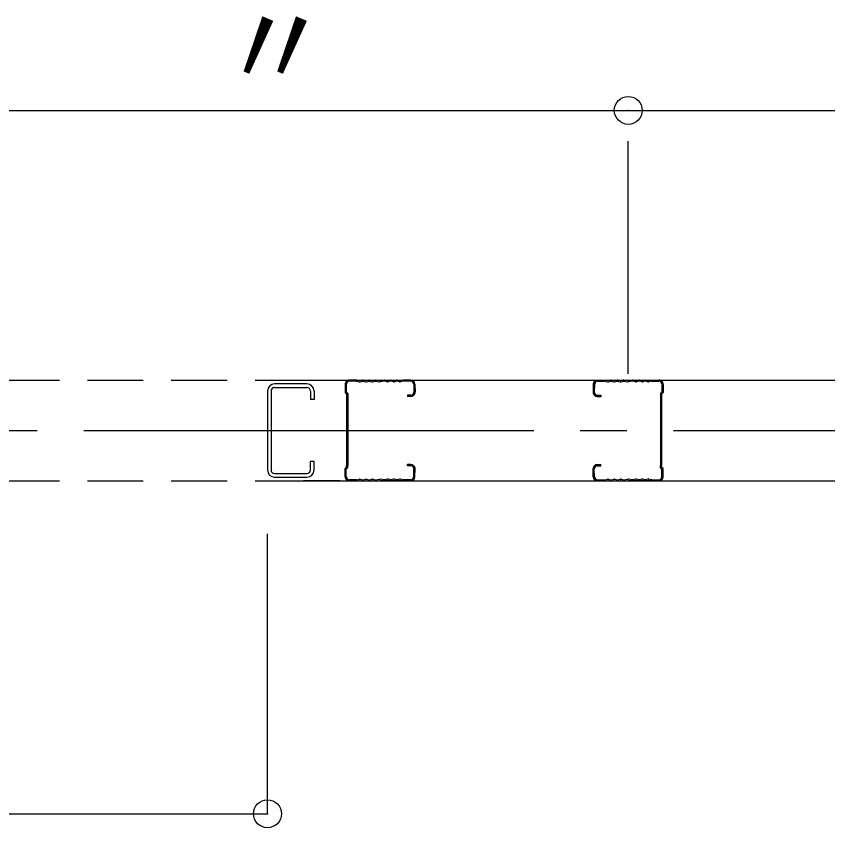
# Model space of a CAD drawing. Units: millimetres, scale not verified, with parts at other scales. Extents: x -4126 to 4124, y -2920 to 2852.
# Drawn here: x -1689 to -1166, y -1441 to -918 of the extents above; entities that cross this region are included whole.
import ezdxf
from ezdxf.enums import TextEntityAlignment as Align

# ---------------------------------------------------------------- set-up
doc = ezdxf.new("R2010")
doc.units = ezdxf.units.MM
doc.header["$LTSCALE"] = 30
doc.header["$PDMODE"] = 32
doc.header["$PDSIZE"] = 18
for name, pattern in [('CHAIN1', [8, 5, -1, 1, -1]), ('DASHED1', [1.8, 1.2, -0.6]), ('DOUBLE_CHAIN1', [8.8, 5, -1, 0.6, -0.6, 0.6, -1])]:
    doc.linetypes.add(name, pattern=pattern)
for name, color, linetype in [('1-0_中心線', 4, 'CHAIN1'), ('1-1_中線', 7, 'Continuous'), ('1-3_太線２', 3, 'Continuous'), ('1-5_寸法', 4, 'Continuous'), ('1-8_隠線', 4, 'DOUBLE_CHAIN1'), ('2-5_寸法', 4, 'Continuous')]:
    doc.layers.add(name, color=color, linetype=linetype)
doc.styles.add('ＭＳ ゴシック', font='')
doc.styles.get('ＭＳ ゴシック').set_extended_font_data('MS Gothic')

msp = doc.modelspace()

# ---------------------------------------------------------------- linework, layer by layer
at = {"layer": '1-0_中心線'}
msp.add_lwpolyline([(-3805.15, -1184.71), (-1505.23, -1184.71), (-642.82, -1184.71)], dxfattribs=at)
at = {"layer": '1-1_中線', "linetype": 'DASHED1'}
for p, q in [((-2506.83, -1152.21), (-1506.83, -1152.21)), ((-2506.83, -1217.21), (-1506.83, -1217.21))]:
    msp.add_line(p, q, dxfattribs=at)
at = {"layer": '1-1_中線'}
for p, q in [((-1506.83, -1152.21), (-729.48, -1152.21)), ((-1506.83, -1217.21), (-729.48, -1217.21))]:
    msp.add_line(p, q, dxfattribs=at)
at = {"layer": '1-3_太線２'}
for p, q in [((-1503.63, -1152.21), (-1480.03, -1152.21)), ((-1476.83, -1154.97), (-1476.83, -1160.21)), ((-1469.34, -1152.21), (-1474.07, -1152.21)), ((-1469.4, -1153.01), (-1474.07, -1153.01)), ((-1469.4, -1153.01), (-1467.64, -1153.28)), ((-1469.34, -1152.21), (-1467.51, -1152.49)), ((-1467.15, -1152.49), (-1465.52, -1152.22)), ((-1467.02, -1153.28), (-1465.39, -1153.01)), ((-1465.28, -1153.01), (-1463.65, -1153.28)), ((-1465.15, -1152.22), (-1463.52, -1152.49)), ((-1463.15, -1152.49), (-1461.52, -1152.23)), ((-1463.02, -1153.28), (-1461.39, -1153.02)), ((-1461.28, -1153.02), (-1459.65, -1153.29)), ((-1461.15, -1152.23), (-1459.52, -1152.5)), ((-1459.15, -1152.5), (-1457.52, -1152.23)), ((-1459.02, -1153.29), (-1457.39, -1153.02)), ((-1457.3, -1153.01), (-1454.54, -1153.3)), ((-1457.21, -1152.22), (-1454.45, -1152.51)), ((-1451.45, -1152.22), (-1454.21, -1152.51)), ((-1451.37, -1153.02), (-1454.13, -1153.3)), ((-1449.65, -1153.29), (-1451.28, -1153.02)), ((-1449.52, -1152.5), (-1451.15, -1152.23)), ((-1447.52, -1152.23), (-1449.15, -1152.5)), ((-1447.39, -1153.02), (-1449.02, -1153.29)), ((-1445.65, -1153.29), (-1447.28, -1153.02)), ((-1445.52, -1152.5), (-1447.15, -1152.23)), ((-1443.52, -1152.23), (-1445.15, -1152.5)), ((-1443.39, -1153.02), (-1445.02, -1153.29)), ((-1441.65, -1153.29), (-1443.28, -1153.02)), ((-1441.52, -1152.5), (-1443.15, -1152.23)), ((-1439.33, -1152.22), (-1441.16, -1152.5)), ((-1439.21, -1153.01), (-1441.03, -1153.29)), ((-1434.47, -1152.22), (-1439.33, -1152.22)), ((-1434.47, -1153.02), (-1439.33, -1153.02)), ((-1432.57, -1154.88), (-1432.46, -1159.98)), ((-1431.77, -1154.86), (-1431.66, -1159.96)), ((-1316.89, -1154.86), (-1317.01, -1159.96)), ((-1316.09, -1154.88), (-1316.21, -1159.98)), ((-1314.19, -1152.22), (-1309.33, -1152.22)), ((-1314.19, -1153.02), (-1309.33, -1153.02)), ((-1309.46, -1153.01), (-1307.63, -1153.29)), ((-1309.33, -1152.22), (-1307.51, -1152.5)), ((-1307.14, -1152.5), (-1305.52, -1152.23)), ((-1307.01, -1153.29), (-1305.39, -1153.02)), ((-1305.27, -1153.02), (-1303.65, -1153.29)), ((-1305.14, -1152.23), (-1303.52, -1152.5)), ((-1303.14, -1152.5), (-1301.52, -1152.23)), ((-1303.01, -1153.29), (-1301.39, -1153.02)), ((-1301.27, -1153.02), (-1299.65, -1153.29)), ((-1301.14, -1152.23), (-1299.52, -1152.5)), ((-1299.14, -1152.5), (-1297.52, -1152.23)), ((-1299.01, -1153.29), (-1297.39, -1153.02)), ((-1297.29, -1153.02), (-1294.53, -1153.3)), ((-1297.21, -1152.22), (-1294.45, -1152.51)), ((-1291.45, -1152.22), (-1294.21, -1152.51)), ((-1291.37, -1153.01), (-1294.13, -1153.3)), ((-1289.65, -1153.29), (-1291.27, -1153.02)), ((-1289.52, -1152.5), (-1291.14, -1152.23)), ((-1287.52, -1152.23), (-1289.14, -1152.5)), ((-1287.39, -1153.02), (-1289.01, -1153.29)), ((-1285.65, -1153.28), (-1287.27, -1153.02)), ((-1285.52, -1152.49), (-1287.14, -1152.23)), ((-1283.52, -1152.22), (-1285.14, -1152.49)), ((-1283.39, -1153.01), (-1285.01, -1153.28)), ((-1281.65, -1153.28), (-1283.27, -1153.01)), ((-1281.52, -1152.49), (-1283.14, -1152.22)), ((-1279.33, -1152.21), (-1281.15, -1152.49)), ((-1279.26, -1153.01), (-1281.03, -1153.28)), ((-1279.33, -1152.21), (-1274.59, -1152.21)), ((-1279.26, -1153.01), (-1274.59, -1153.01)), ((-1271.83, -1154.97), (-1271.83, -1160.21)), ((-1476.83, -1160.21), (-1475.83, -1161.21)), ((-1475.03, -1160.87), (-1475.03, -1207.21)), ((-1273.63, -1160.87), (-1273.63, -1207.21)), ((-1271.83, -1160.21), (-1272.83, -1161.21)), ((-1475.83, -1161.21), (-1475.83, -1207.21)), ((-1434.36, -1161.92), (-1436.59, -1161.92)), ((-1436.59, -1161.92), (-1436.59, -1162.72)), ((-1434.36, -1162.72), (-1436.59, -1162.72)), ((-1314.31, -1161.92), (-1312.07, -1161.92)), ((-1314.31, -1162.72), (-1312.07, -1162.72)), ((-1312.07, -1161.92), (-1312.07, -1162.72)), ((-1272.83, -1161.21), (-1272.83, -1207.21)), ((-1475.83, -1208.21), (-1475.83, -1207.21)), ((-1475.03, -1208.54), (-1475.03, -1207.21)), ((-1434.36, -1206.69), (-1436.59, -1206.69)), ((-1436.59, -1207.49), (-1436.59, -1206.69)), ((-1434.36, -1207.49), (-1436.59, -1207.49)), ((-1314.31, -1206.69), (-1312.07, -1206.69)), ((-1314.31, -1207.49), (-1312.07, -1207.49)), ((-1312.07, -1207.49), (-1312.07, -1206.69)), ((-1273.63, -1208.54), (-1273.63, -1207.21)), ((-1272.83, -1208.21), (-1272.83, -1207.21)), ((-1476.83, -1209.21), (-1475.83, -1208.21)), ((-1476.83, -1214.44), (-1476.83, -1209.21)), ((-1432.57, -1214.53), (-1432.46, -1209.43)), ((-1431.77, -1214.55), (-1431.66, -1209.45)), ((-1316.89, -1214.55), (-1317.01, -1209.45)), ((-1316.09, -1214.53), (-1316.21, -1209.43)), ((-1271.83, -1209.21), (-1272.83, -1208.21)), ((-1271.83, -1214.44), (-1271.83, -1209.21)), ((-1480.03, -1217.21), (-1503.63, -1217.21)), ((-1469.4, -1216.4), (-1474.07, -1216.4)), ((-1469.34, -1217.2), (-1474.07, -1217.2)), ((-1469.4, -1216.4), (-1467.64, -1216.13)), ((-1469.34, -1217.2), (-1467.51, -1216.92)), ((-1467.15, -1216.92), (-1465.52, -1217.19)), ((-1467.02, -1216.13), (-1465.39, -1216.4)), ((-1465.28, -1216.4), (-1463.65, -1216.13)), ((-1465.15, -1217.19), (-1463.52, -1216.92)), ((-1463.15, -1216.92), (-1461.52, -1217.18)), ((-1463.02, -1216.13), (-1461.39, -1216.4)), ((-1461.28, -1216.4), (-1459.65, -1216.13)), ((-1461.15, -1217.18), (-1459.52, -1216.91)), ((-1459.15, -1216.91), (-1457.52, -1217.18)), ((-1459.02, -1216.13), (-1457.39, -1216.39)), ((-1457.3, -1216.4), (-1454.54, -1216.11)), ((-1457.21, -1217.19), (-1454.45, -1216.9)), ((-1451.45, -1217.19), (-1454.21, -1216.9)), ((-1451.37, -1216.39), (-1454.13, -1216.11)), ((-1449.65, -1216.12), (-1451.28, -1216.39)), ((-1449.52, -1216.91), (-1451.15, -1217.18)), ((-1447.52, -1217.18), (-1449.15, -1216.91)), ((-1447.39, -1216.39), (-1449.02, -1216.12)), ((-1445.65, -1216.12), (-1447.28, -1216.39)), ((-1445.52, -1216.91), (-1447.15, -1217.18)), ((-1443.52, -1217.18), (-1445.15, -1216.91)), ((-1443.39, -1216.39), (-1445.02, -1216.12)), ((-1441.65, -1216.12), (-1443.28, -1216.39)), ((-1441.52, -1216.91), (-1443.15, -1217.18)), ((-1439.33, -1217.19), (-1441.16, -1216.91)), ((-1439.21, -1216.4), (-1441.03, -1216.12)), ((-1434.47, -1216.39), (-1439.33, -1216.39)), ((-1434.47, -1217.19), (-1439.33, -1217.19)), ((-1314.19, -1216.39), (-1309.33, -1216.39)), ((-1314.19, -1217.19), (-1309.33, -1217.19)), ((-1309.46, -1216.4), (-1307.63, -1216.12)), ((-1309.33, -1217.19), (-1307.51, -1216.91)), ((-1307.14, -1216.91), (-1305.52, -1217.18)), ((-1307.01, -1216.12), (-1305.39, -1216.39)), ((-1305.27, -1216.39), (-1303.65, -1216.12)), ((-1305.14, -1217.18), (-1303.52, -1216.91)), ((-1303.14, -1216.91), (-1301.52, -1217.18)), ((-1303.01, -1216.12), (-1301.39, -1216.39)), ((-1301.27, -1216.39), (-1299.65, -1216.12)), ((-1301.14, -1217.18), (-1299.52, -1216.91)), ((-1299.14, -1216.91), (-1297.52, -1217.18)), ((-1299.01, -1216.12), (-1297.39, -1216.39)), ((-1297.29, -1216.39), (-1294.53, -1216.11)), ((-1297.21, -1217.19), (-1294.45, -1216.9)), ((-1291.45, -1217.19), (-1294.21, -1216.9)), ((-1291.37, -1216.4), (-1294.13, -1216.11)), ((-1289.65, -1216.13), (-1291.27, -1216.39)), ((-1289.52, -1216.91), (-1291.14, -1217.18)), ((-1287.52, -1217.18), (-1289.14, -1216.91)), ((-1287.39, -1216.4), (-1289.01, -1216.13)), ((-1285.65, -1216.13), (-1287.27, -1216.4)), ((-1285.52, -1216.92), (-1287.14, -1217.18)), ((-1283.52, -1217.19), (-1285.14, -1216.92)), ((-1283.39, -1216.4), (-1285.01, -1216.13)), ((-1281.65, -1216.13), (-1283.27, -1216.4)), ((-1281.52, -1216.92), (-1283.14, -1217.19)), ((-1279.33, -1217.2), (-1281.15, -1216.92)), ((-1279.26, -1216.4), (-1281.03, -1216.13)), ((-1279.33, -1217.2), (-1274.59, -1217.2)), ((-1279.26, -1216.4), (-1274.59, -1216.4))]:
    msp.add_line(p, q, dxfattribs=at)
for points in [[(-1476.03, -1154.97), (-1476.03, -1159.87), (-1475.03, -1160.87)], [(-1272.63, -1154.97), (-1272.63, -1159.87), (-1273.63, -1160.87)], [(-1476.03, -1214.44), (-1476.03, -1209.54), (-1475.03, -1208.54)], [(-1272.63, -1214.44), (-1272.63, -1209.54), (-1273.63, -1208.54)]]:
    msp.add_lwpolyline(points, dxfattribs=at)
for centre, radius, start, end in [((-1474.07, -1154.91), 2.7, 89.98, 181.3), ((-1474.07, -1154.91), 1.9, 89.98, 181.3), ((-1467.33, -1151.36), 1.95, 261.0643, 269.98), ((-1467.33, -1151.36), 1.15, 261.0643, 269.98), ((-1467.33, -1151.36), 1.15, 269.98, 279.3871), ((-1467.33, -1151.36), 1.95, 269.98, 279.3871), ((-1465.33, -1153.36), 1.15, 89.98, 99.3871), ((-1465.33, -1153.36), 0.35, 89.98, 99.3871), ((-1465.33, -1153.36), 1.15, 80.5729, 89.98), ((-1465.33, -1153.36), 0.35, 80.5729, 89.98), ((-1463.33, -1151.36), 1.95, 260.5729, 269.98), ((-1463.33, -1151.36), 1.15, 260.5729, 269.98), ((-1463.33, -1151.36), 1.15, 269.98, 279.3871), ((-1463.33, -1151.36), 1.95, 269.98, 279.3871), ((-1461.33, -1153.36), 1.15, 89.98, 99.3871), ((-1461.33, -1153.36), 0.35, 89.98, 99.3871), ((-1461.33, -1153.36), 1.15, 80.5729, 89.98), ((-1461.33, -1153.36), 0.35, 80.5729, 89.98), ((-1459.33, -1151.36), 1.95, 260.5729, 269.98), ((-1459.33, -1151.36), 1.15, 260.5729, 269.98), ((-1459.33, -1151.36), 1.15, 269.98, 279.3871), ((-1459.33, -1151.36), 1.95, 269.98, 279.3871), ((-1457.33, -1153.36), 1.15, 89.98, 99.3871), ((-1457.33, -1153.36), 0.35, 89.98, 99.3871), ((-1457.33, -1153.36), 1.15, 80.5729, 89.98), ((-1457.33, -1153.36), 0.35, 80.5729, 89.98), ((-1454.33, -1151.36), 1.95, 264.0343, 269.98), ((-1454.33, -1151.36), 1.15, 264.0343, 269.98), ((-1454.33, -1151.36), 1.15, 269.98, 275.9257), ((-1454.33, -1151.36), 1.95, 269.98, 275.9257), ((-1451.33, -1153.36), 1.15, 89.98, 99.3871), ((-1451.33, -1153.36), 0.35, 89.98, 99.3871), ((-1451.33, -1153.36), 1.15, 80.5729, 89.98), ((-1451.33, -1153.36), 0.35, 80.5729, 89.98), ((-1449.33, -1151.36), 1.95, 260.5729, 269.98), ((-1449.33, -1151.36), 1.15, 260.5729, 269.98), ((-1449.33, -1151.36), 1.15, 269.98, 279.3871), ((-1449.33, -1151.36), 1.95, 269.98, 279.3871), ((-1447.33, -1153.37), 1.15, 89.98, 99.3871), ((-1447.33, -1153.37), 0.35, 89.98, 99.3871), ((-1447.33, -1153.37), 1.15, 80.5729, 89.98), ((-1447.33, -1153.37), 0.35, 80.5729, 89.98), ((-1445.33, -1151.37), 1.95, 260.5729, 269.98), ((-1445.33, -1151.37), 1.15, 260.5729, 269.98), ((-1445.33, -1151.37), 1.15, 269.98, 279.3871), ((-1445.33, -1151.37), 1.95, 269.98, 279.3871), ((-1443.33, -1153.37), 1.15, 89.98, 99.3871), ((-1443.33, -1153.37), 0.35, 89.98, 99.3871), ((-1443.33, -1153.37), 1.15, 80.5729, 89.98), ((-1443.33, -1153.37), 0.35, 80.5729, 89.98), ((-1441.33, -1151.37), 1.95, 260.5729, 269.98), ((-1441.33, -1151.37), 1.15, 260.5729, 269.98), ((-1441.33, -1151.37), 1.15, 269.98, 278.8957), ((-1441.33, -1151.37), 1.95, 269.98, 278.8957), ((-1434.47, -1154.92), 2.7, 1.3, 89.98), ((-1434.47, -1154.92), 1.9, 1.3, 89.98), ((-1314.19, -1154.92), 2.7, 90.02, 178.7), ((-1314.19, -1154.92), 1.9, 90.02, 178.7), ((-1307.33, -1151.37), 1.95, 261.1043, 270.02), ((-1307.33, -1151.37), 1.15, 261.1043, 270.02), ((-1307.33, -1151.37), 1.15, 270.02, 279.4271), ((-1307.33, -1151.37), 1.95, 270.02, 279.4271), ((-1305.33, -1153.37), 1.15, 90.02, 99.4271), ((-1305.33, -1153.37), 0.35, 90.02, 99.4271), ((-1305.33, -1153.37), 1.15, 80.6129, 90.02), ((-1305.33, -1153.37), 0.35, 80.6129, 90.02), ((-1303.33, -1151.37), 1.95, 260.6129, 270.02), ((-1303.33, -1151.37), 1.15, 260.6129, 270.02), ((-1303.33, -1151.37), 1.15, 270.02, 279.4271), ((-1303.33, -1151.37), 1.95, 270.02, 279.4271), ((-1301.33, -1153.37), 1.15, 90.02, 99.4271), ((-1301.33, -1153.37), 0.35, 90.02, 99.4271), ((-1301.33, -1153.37), 1.15, 80.6129, 90.02), ((-1301.33, -1153.37), 0.35, 80.6129, 90.02), ((-1299.33, -1151.36), 1.95, 260.6129, 270.02), ((-1299.33, -1151.36), 1.15, 260.6129, 270.02), ((-1299.33, -1151.36), 1.15, 270.02, 279.4271), ((-1299.33, -1151.36), 1.95, 270.02, 279.4271), ((-1297.33, -1153.36), 1.15, 90.02, 99.4271), ((-1297.33, -1153.36), 0.35, 90.02, 99.4271), ((-1297.33, -1153.36), 1.15, 80.6129, 90.02), ((-1297.33, -1153.36), 0.35, 80.6129, 90.02), ((-1294.33, -1151.36), 1.95, 264.0743, 270.02), ((-1294.33, -1151.36), 1.15, 264.0743, 270.02), ((-1294.33, -1151.36), 1.15, 270.02, 275.9657), ((-1294.33, -1151.36), 1.95, 270.02, 275.9657), ((-1291.33, -1153.36), 1.15, 90.02, 99.4271), ((-1291.33, -1153.36), 0.35, 90.02, 99.4271), ((-1291.33, -1153.36), 1.15, 80.6129, 90.02), ((-1291.33, -1153.36), 0.35, 80.6129, 90.02), ((-1289.33, -1151.36), 1.95, 260.6129, 270.02), ((-1289.33, -1151.36), 1.15, 260.6129, 270.02), ((-1289.33, -1151.36), 1.15, 270.02, 279.4271), ((-1289.33, -1151.36), 1.95, 270.02, 279.4271), ((-1287.33, -1153.36), 1.15, 90.02, 99.4271), ((-1287.33, -1153.36), 0.35, 90.02, 99.4271), ((-1287.33, -1153.36), 1.15, 80.6129, 90.02), ((-1287.33, -1153.36), 0.35, 80.6129, 90.02), ((-1285.33, -1151.36), 1.95, 260.6129, 270.02), ((-1285.33, -1151.36), 1.15, 260.6129, 270.02), ((-1285.33, -1151.36), 1.15, 270.02, 279.4271), ((-1285.33, -1151.36), 1.95, 270.02, 279.4271), ((-1283.33, -1153.36), 1.15, 90.02, 99.4271), ((-1283.33, -1153.36), 0.35, 90.02, 99.4271), ((-1283.33, -1153.36), 1.15, 80.6129, 90.02), ((-1283.33, -1153.36), 0.35, 80.6129, 90.02), ((-1281.33, -1151.36), 1.95, 260.6129, 270.02), ((-1281.33, -1151.36), 1.15, 260.6129, 270.02), ((-1281.33, -1151.36), 1.15, 270.02, 278.9357), ((-1281.33, -1151.36), 1.95, 270.02, 278.9357), ((-1274.59, -1154.91), 2.7, 358.7, 90.02), ((-1274.59, -1154.91), 1.9, 358.7, 90.02), ((-1434.36, -1160.02), 2.7, 269.98, 1.3), ((-1434.36, -1160.02), 1.9, 269.98, 1.3), ((-1314.31, -1160.02), 2.7, 178.7, 270.02), ((-1314.31, -1160.02), 1.9, 178.7, 270.02), ((-1434.36, -1209.39), 2.7, 358.7, 90.02), ((-1434.36, -1209.39), 1.9, 358.7, 90.02), ((-1314.31, -1209.39), 2.7, 89.98, 181.3), ((-1314.31, -1209.39), 1.9, 89.98, 181.3), ((-1474.07, -1214.5), 2.7, 178.7, 270.02), ((-1474.07, -1214.5), 1.9, 178.7, 270.02), ((-1467.33, -1218.05), 1.95, 90.02, 98.9357), ((-1467.33, -1218.05), 1.15, 90.02, 98.9357), ((-1467.33, -1218.05), 1.95, 80.6129, 90.02), ((-1467.33, -1218.05), 1.15, 80.6129, 90.02), ((-1465.33, -1216.05), 1.15, 260.6129, 270.02), ((-1465.33, -1216.05), 0.35, 260.6129, 270.02), ((-1465.33, -1216.05), 0.35, 270.02, 279.4271), ((-1465.33, -1216.05), 1.15, 270.02, 279.4271), ((-1463.33, -1218.05), 1.95, 90.02, 99.4271), ((-1463.33, -1218.05), 1.15, 90.02, 99.4271), ((-1463.33, -1218.05), 1.95, 80.6129, 90.02), ((-1463.33, -1218.05), 1.15, 80.6129, 90.02), ((-1461.33, -1216.05), 1.15, 260.6129, 270.02), ((-1461.33, -1216.05), 0.35, 260.6129, 270.02), ((-1461.33, -1216.05), 0.35, 270.02, 279.4271), ((-1461.33, -1216.05), 1.15, 270.02, 279.4271), ((-1459.33, -1218.05), 1.95, 90.02, 99.4271), ((-1459.33, -1218.05), 1.15, 90.02, 99.4271), ((-1459.33, -1218.05), 1.95, 80.6129, 90.02), ((-1459.33, -1218.05), 1.15, 80.6129, 90.02), ((-1457.33, -1216.05), 1.15, 260.6129, 270.02), ((-1457.33, -1216.05), 0.35, 260.6129, 270.02), ((-1457.33, -1216.05), 0.35, 270.02, 279.4271), ((-1457.33, -1216.05), 1.15, 270.02, 279.4271), ((-1454.33, -1218.05), 1.95, 90.02, 95.9657), ((-1454.33, -1218.05), 1.15, 90.02, 95.9657), ((-1454.33, -1218.05), 1.95, 84.0743, 90.02), ((-1454.33, -1218.05), 1.15, 84.0743, 90.02), ((-1451.33, -1216.05), 1.15, 260.6129, 270.02), ((-1451.33, -1216.05), 0.35, 260.6129, 270.02), ((-1451.33, -1216.05), 0.35, 270.02, 279.4271), ((-1451.33, -1216.05), 1.15, 270.02, 279.4271), ((-1449.33, -1218.05), 1.95, 90.02, 99.4271), ((-1449.33, -1218.05), 1.15, 90.02, 99.4271), ((-1449.33, -1218.05), 1.95, 80.6129, 90.02), ((-1449.33, -1218.05), 1.15, 80.6129, 90.02), ((-1447.33, -1216.04), 1.15, 260.6129, 270.02), ((-1447.33, -1216.04), 0.35, 260.6129, 270.02), ((-1447.33, -1216.04), 0.35, 270.02, 279.4271), ((-1447.33, -1216.04), 1.15, 270.02, 279.4271), ((-1445.33, -1218.04), 1.95, 90.02, 99.4271), ((-1445.33, -1218.04), 1.15, 90.02, 99.4271), ((-1445.33, -1218.04), 1.95, 80.6129, 90.02), ((-1445.33, -1218.04), 1.15, 80.6129, 90.02), ((-1443.33, -1216.04), 1.15, 260.6129, 270.02), ((-1443.33, -1216.04), 0.35, 260.6129, 270.02), ((-1443.33, -1216.04), 0.35, 270.02, 279.4271), ((-1443.33, -1216.04), 1.15, 270.02, 279.4271), ((-1441.33, -1218.04), 1.95, 90.02, 99.4271), ((-1441.33, -1218.04), 1.15, 90.02, 99.4271), ((-1441.33, -1218.04), 1.95, 81.1043, 90.02), ((-1441.33, -1218.04), 1.15, 81.1043, 90.02), ((-1434.47, -1214.49), 1.9, 270.02, 358.7), ((-1434.47, -1214.49), 2.7, 270.02, 358.7), ((-1314.19, -1214.49), 2.7, 181.3, 269.98), ((-1314.19, -1214.49), 1.9, 181.3, 269.98), ((-1307.33, -1218.04), 1.95, 89.98, 98.8957), ((-1307.33, -1218.04), 1.15, 89.98, 98.8957), ((-1307.33, -1218.04), 1.95, 80.5729, 89.98), ((-1307.33, -1218.04), 1.15, 80.5729, 89.98), ((-1305.33, -1216.04), 1.15, 260.5729, 269.98), ((-1305.33, -1216.04), 0.35, 260.5729, 269.98), ((-1305.33, -1216.04), 0.35, 269.98, 279.3871), ((-1305.33, -1216.04), 1.15, 269.98, 279.3871), ((-1303.33, -1218.04), 1.95, 89.98, 99.3871), ((-1303.33, -1218.04), 1.15, 89.98, 99.3871), ((-1303.33, -1218.04), 1.95, 80.5729, 89.98), ((-1303.33, -1218.04), 1.15, 80.5729, 89.98), ((-1301.33, -1216.04), 1.15, 260.5729, 269.98), ((-1301.33, -1216.04), 0.35, 260.5729, 269.98), ((-1301.33, -1216.04), 0.35, 269.98, 279.3871), ((-1301.33, -1216.04), 1.15, 269.98, 279.3871), ((-1299.33, -1218.05), 1.95, 89.98, 99.3871), ((-1299.33, -1218.05), 1.15, 89.98, 99.3871), ((-1299.33, -1218.05), 1.95, 80.5729, 89.98), ((-1299.33, -1218.05), 1.15, 80.5729, 89.98), ((-1297.33, -1216.05), 1.15, 260.5729, 269.98), ((-1297.33, -1216.05), 0.35, 260.5729, 269.98), ((-1297.33, -1216.05), 0.35, 269.98, 279.3871), ((-1297.33, -1216.05), 1.15, 269.98, 279.3871), ((-1294.33, -1218.05), 1.95, 89.98, 95.9257), ((-1294.33, -1218.05), 1.15, 89.98, 95.9257), ((-1294.33, -1218.05), 1.95, 84.0343, 89.98), ((-1294.33, -1218.05), 1.15, 84.0343, 89.98), ((-1291.33, -1216.05), 1.15, 260.5729, 269.98), ((-1291.33, -1216.05), 0.35, 260.5729, 269.98), ((-1291.33, -1216.05), 0.35, 269.98, 279.3871), ((-1291.33, -1216.05), 1.15, 269.98, 279.3871), ((-1289.33, -1218.05), 1.95, 89.98, 99.3871), ((-1289.33, -1218.05), 1.15, 89.98, 99.3871), ((-1289.33, -1218.05), 1.95, 80.5729, 89.98), ((-1289.33, -1218.05), 1.15, 80.5729, 89.98), ((-1287.33, -1216.05), 1.15, 260.5729, 269.98), ((-1287.33, -1216.05), 0.35, 260.5729, 269.98), ((-1287.33, -1216.05), 0.35, 269.98, 279.3871), ((-1287.33, -1216.05), 1.15, 269.98, 279.3871), ((-1285.33, -1218.05), 1.95, 89.98, 99.3871), ((-1285.33, -1218.05), 1.15, 89.98, 99.3871), ((-1285.33, -1218.05), 1.95, 80.5729, 89.98), ((-1285.33, -1218.05), 1.15, 80.5729, 89.98), ((-1283.33, -1216.05), 1.15, 260.5729, 269.98), ((-1283.33, -1216.05), 0.35, 260.5729, 269.98), ((-1283.33, -1216.05), 0.35, 269.98, 279.3871), ((-1283.33, -1216.05), 1.15, 269.98, 279.3871), ((-1281.33, -1218.05), 1.95, 89.98, 99.3871), ((-1281.33, -1218.05), 1.15, 89.98, 99.3871), ((-1281.33, -1218.05), 1.95, 81.0643, 89.98), ((-1281.33, -1218.05), 1.15, 81.0643, 89.98), ((-1274.59, -1214.5), 2.7, 269.98, 1.3), ((-1274.59, -1214.5), 1.9, 269.98, 1.3)]:
    msp.add_arc(centre, radius, start, end, dxfattribs=at)
at = {"layer": '1-5_寸法'}
for p, q in [((-1749.33, -978.53), (-1294.33, -978.53)), ((-1294.33, -978.53), (-839.33, -978.53)), ((-1526.83, -1431.55), (-1526.83, -1251.21)), ((-2481.83, -1431.55), (-1526.83, -1431.55))]:
    msp.add_line(p, q, dxfattribs=at)
at = {"layer": '1-5_寸法', "color": 3}
for p in [(-1294.33, -978.53), (-1526.83, -1431.55)]:
    msp.add_point(p, dxfattribs=at)
at = {"layer": '1-8_隠線'}
msp.add_line((-1294.33, -1148.27), (-1294.33, -978.53), dxfattribs=at)
at = {"layer": '2-5_寸法'}
for p, q in [((-1501.43, -1154.71), (-1522.23, -1154.71)), ((-1526.83, -1159.31), (-1526.83, -1210.11)), ((-1524.53, -1159.31), (-1524.53, -1210.11)), ((-1522.23, -1157.01), (-1501.43, -1157.01)), ((-1499.13, -1159.31), (-1499.13, -1164.71)), ((-1496.83, -1159.31), (-1496.83, -1164.71)), ((-1496.83, -1164.71), (-1499.13, -1164.71)), ((-1499.13, -1210.11), (-1499.13, -1204.71)), ((-1496.83, -1204.71), (-1499.13, -1204.71)), ((-1496.83, -1210.11), (-1496.83, -1204.71)), ((-1522.23, -1212.41), (-1501.43, -1212.41)), ((-1522.23, -1214.71), (-1501.43, -1214.71))]:
    msp.add_line(p, q, dxfattribs=at)
for centre, radius, start, end in [((-1522.23, -1159.31), 4.6, 90, 180), ((-1501.43, -1159.31), 4.6, 0, 90), ((-1522.23, -1159.31), 2.3, 90, 180), ((-1501.43, -1159.31), 2.3, 0, 90), ((-1522.23, -1210.11), 4.6, 180, 270), ((-1522.23, -1210.11), 2.3, 180, 270), ((-1501.43, -1210.11), 2.3, 270, 0), ((-1501.43, -1210.11), 4.6, 270, 0)]:
    msp.add_arc(centre, radius, start, end, dxfattribs=at)

# ---------------------------------------------------------------- texts
at = {"layer": '1-5_寸法', "style": 'ＭＳ ゴシック'}
msp.add_text('〃', height=54.99, dxfattribs=at).set_placement((-1559.33, -981.03), align=Align.BOTTOM_LEFT)

doc.saveas('drawing.dxf')
